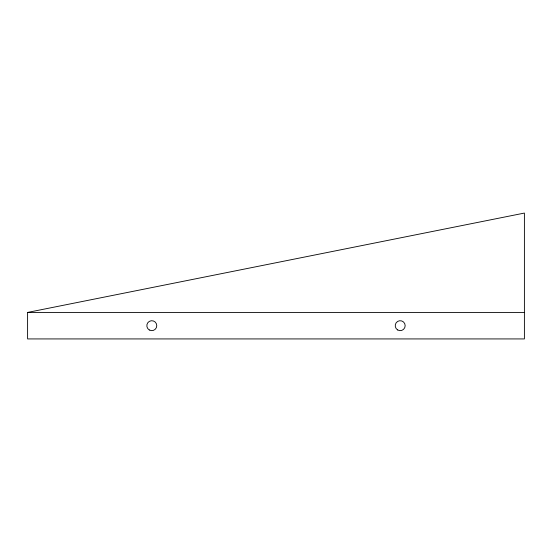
<?xml version="1.0" encoding="UTF-8"?>
<svg xmlns="http://www.w3.org/2000/svg" width="552" height="552" viewBox="0 0 552 552"><rect width="100%" height="100%" fill="white"/><g stroke="black" fill="none" stroke-linecap="round" stroke-linejoin="round"><path stroke-width="0.83" d="M27.6 312.432L524.4 213.072L524.4 338.928L27.6 338.928L27.6 312.432L524.4 312.432M397.716 329.986A4.968 4.968 0 0 0 405.168 325.68A4.968 4.968 0 0 0 397.716 321.374A4.968 4.968 0 0 0 397.716 329.986M149.316 329.986A4.968 4.968 0 0 0 156.768 325.68A4.968 4.968 0 0 0 149.316 321.374A4.968 4.968 0 0 0 149.316 329.986"/></g></svg>
